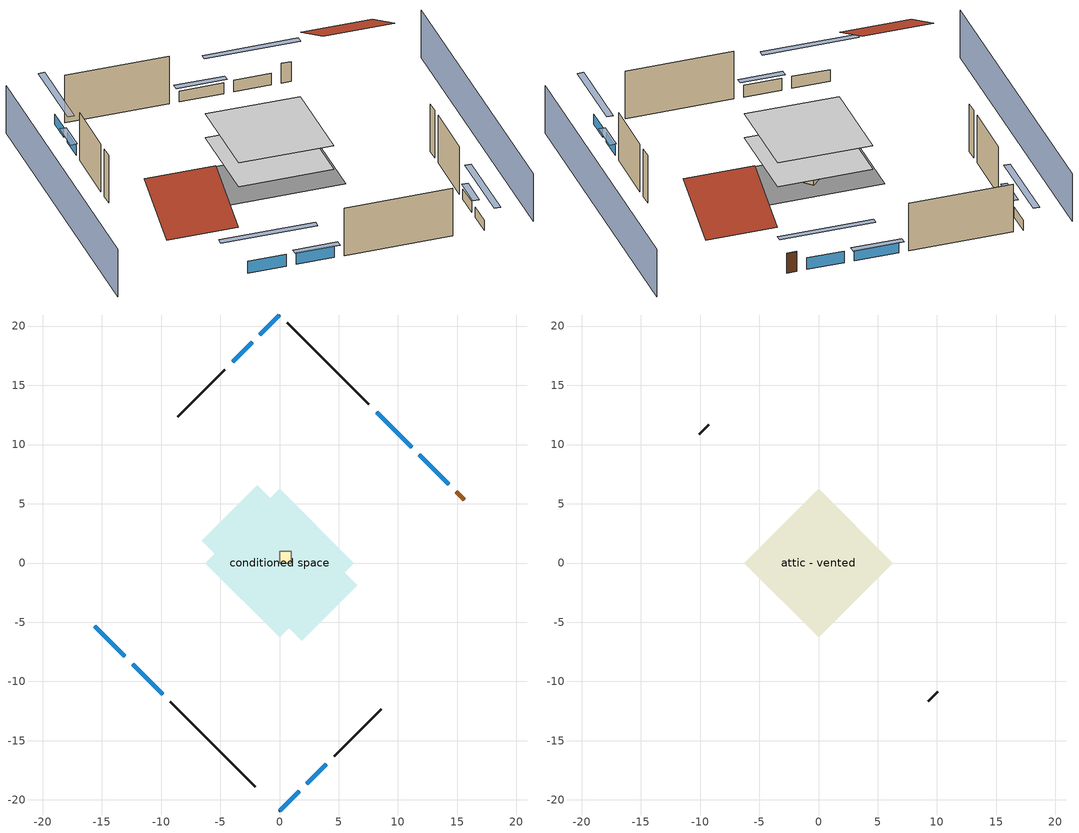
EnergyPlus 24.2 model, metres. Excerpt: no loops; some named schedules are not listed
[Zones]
central ac and furnace airloop ret air zone
 floor adiabatic (AdiabaticConst): 0,0 0,1 1,1 1,0 z0
 wall adiabatic (AdiabaticConst): 0,1 0,0 1,0 1,1 0,1 z0:1
 ceiling adiabatic (AdiabaticConst): 1,0 1,1 0,1 0,0 z1
conditioned space
 floor adiabatic (AdiabaticFloorConstruction): -6.28,0 0,6.28 6.28,0 0,-6.28 z2.44
 floor foundation (Slab1 construction): -6.55,1.87 -1.87,6.55 6.55,-1.87 1.87,-6.55 z0
 wall outside (AdiabaticWallConstruction 1): 15.58,5.35 14.93,6 z0:2.03
 wall outside (AdiabaticWallConstruction): -15.58,-5.35 -13.05,-7.88 / -12.4,-8.54 -9.87,-11.06 z0:1.22; 0,20.93 -1.66,19.28 / -2.31,18.62 -3.97,16.97 / 0,-20.93 1.66,-19.28 / 2.31,-18.62 3.97,-16.97 z0:1.04; 14.28,6.66 11.8,9.13 z0:1.19; 11.15,9.79 8.2,12.73 z0:1.1
 wall outside (Wall1 construction): -9.21,-11.72 -2.05,-18.88 z0:4.88
 wall outside (Wall2 construction): -4.62,16.31 -8.6,12.33 z0:4.88
 wall outside (Wall3 construction): 7.55,13.38 0.66,20.28 z0:4.88
 wall outside (Wall4 construction): 4.62,-16.31 8.6,-12.33 z0:4.88
 window (WindowConstruction): -15.58,-5.35 -13.05,-7.88 z0:1.22
 window (WindowConstruction 1): -12.4,-8.54 -9.87,-11.06 z0:1.22
 window (WindowConstruction 2): 0,20.93 -1.65,19.28 z0:1.04
 window (WindowConstruction 3): -2.31,18.62 -3.97,16.97 z0:1.04
 window (WindowConstruction 4): 14.28,6.66 11.8,9.13 z0:1.19
 window (WindowConstruction 5): 11.14,9.79 8.21,12.73 z0:1.1
 window (WindowConstruction 6): 0,-20.93 1.65,-19.28 z0:1.04
 window (WindowConstruction 7): 2.31,-18.62 3.97,-16.97 z0:1.04
 door (Door): 15.58,5.35 14.93,6 z0:2.03
 ceiling adiabatic (AdiabaticFloorConstruction): 0,-6.28 6.28,0 0,6.28 -6.28,0 z2.44
attic - vented
 floor to conditioned space (Floor1 construction Reversed): -6.28,0 0,6.28 6.28,0 0,-6.28 z4.88
 wall outside (Wall5 construction): -9.26,11.68 -10.05,10.88 z0:4.88
 wall outside (Wall6 construction): 9.26,-11.68 10.05,-10.88 z0:4.88
 roof outside (Roof1 construction): -16.24,-4.7,4.88 -12.04,-0.5,7.85 -16.73,4.2,7.85 -20.93,0,4.88
 roof outside (Roof2 construction): 16.24,4.7,4.88 12.04,0.5,7.85 16.73,-4.2,7.85 20.93,0,4.88
shading: 3.23,-24.17 24.17,-3.23 / -3.23,24.17 -24.17,3.23 z0:4.88; -11.11,-9.82 -17.52,-3.41 -17.95,-3.84 -11.54,-10.25 z3.96; -9.65,-11.28 -12.61,-8.32 -13.04,-8.75 -10.09,-11.71 z1.52; -3.59,17.34 1.94,22.87 1.51,23.3 -4.03,17.77 z3.78; -4.18,16.75 -2.1,18.84 -2.53,19.27 -4.61,17.18 z1.34; 9.86,11.07 16.22,4.72 16.65,5.15 10.29,11.5 z3.93; 7.99,12.94 11.36,9.57 11.79,10 8.42,13.37 z1.4; 3.59,-17.34 -1.94,-22.87 -1.51,-23.3 4.03,-17.77 z3.78; 4.18,-16.75 2.1,-18.84 2.53,-19.27 4.61,-17.18 z1.34
[Building]
Building 1: Terrain=Suburbs
[Site:Location]
Portland Intl Arpt_OR: Latitude {deg}=45.59; Longitude {deg}=-122.6; Time Zone {hr}=-8; Elevation {m}=33; Keep Site Location Information=Yes
[Site:GroundTemperature:Shallow]
10.2558, 8.96328, 8.85977, 9.47314, 11.9355, 14.3863, 16.5111, 17.8571, 17.9714, 16.8767, 14.8061, 12.4304
[Site:WaterMainsTemperature]
Calculation Method=Schedule; Temperature Schedule=mains temperature schedule
[Material] Roughness=Rough; Thermal Absorptance=0.9
Name | Thickness {m} | Conductivity {W/m-K} | Density {kg/m3} | Specific Heat {J/kg-K} | Solar Absorptance | Visible Absorptance
asphalt or fiberglass shingles | 0.00635 | 0.162714 | 1121.4 | 1465.45 | 0.85 | 0.85
ceiling loosefill ins | 0.254 | 0.0480833 | 16.02 | 1046.75 | 0.7 | 0.7
ceiling stud and cavity | 0.1397 | 0.104117 | 65.682 | 1177.47 | 0.7 | 0.7
concrete 4.0 in. | 0.1016 | 1.803125 | 2242.8 | 837.4 | 0.7 | 0.7
door material | 0.04445 | 0.0612267 | 512.64 | 1214.23 | 0.7 | 0.7
floor covering | 0.0127 | 0.0450781 | 54.468 | 1339.84 | 0.9 | 0.9
floor covering 1 | 0.0127 | 0.0433444 | 54.468 | 1339.84 | 0.6 | 0.6
floor rigid ins; wall rigid ins | 0.512978 | 0.029427 | 32.04 | 1214.23 | 0.7 | 0.7
floor stud and cavity | 0.1397 | 1.75129 | 37.0049 | 1207.88 | 0.7 | 0.7
furniture material conditioned space 1 | 0.1524 | 0.115458 | 640.8 | 1214.23 | 0.6 | 0.6
gypsum board | 0.0127 | 0.160291 | 801 | 837.4 | 0.6 | 0.6
osb sheathing 0.5 in. | 0.0127 | 0.115458 | 512.64 | 1214.23 | 0.6 | 0.6
osb sheathing 0.5 in. 1 | 0.0127 | 0.115458 | 512.64 | 1214.23 | 0.7 | 0.7
osb sheathing 0.75 in. | 0.01905 | 0.115458 | 512.64 | 1214.23 | 0.7 | 0.7
roof rigid ins | 0.00281632 | 0.029427 | 32.04 | 1214.23 | 0.7 | 0.7
wall stud and cavity | 0.1397 | 0.550994 | 139.0536 | 1170.24 | 0.7 | 0.7
wall stud and cavity 1 | 0.1397 | 0.727959 | 139.0536 | 1170.24 | 0.6 | 0.6
wall stud and cavity 2 | 0.0889 | 0.380278 | 52.3479 | 1209.89 | 0.7 | 0.7
wall stud and cavity 3 | 0.0889 | 0.391764 | 83.0341 | 1211.67 | 0.7 | 0.7
wood siding | 0.0254 | 0.102417 | 544.68 | 1172.36 | 0.85 | 0.85
wood siding 1; wood siding 2 | 0.0254 | 0.102417 | 544.68 | 1172.36 | 0.7 | 0.7
[Material:NoMass]
Adiabatic: Roughness=Rough; Thermal Resistance {m2-K/W}=176.1; Thermal Absorptance=0.9; Solar Absorptance=0.7; Visible Absorptance=0.7
[WindowMaterial:SimpleGlazingSystem]
WindowMaterial: U-Factor {W/m2-K}=4.76952; Solar Heat Gain Coefficient=0.63
[Construction]
AdiabaticConst: Adiabatic
AdiabaticFloorConstruction: floor stud and cavity, floor rigid ins, osb sheathing 0.75 in., floor covering 1
AdiabaticWallConstruction: wood siding 1, wall rigid ins, wall stud and cavity 2, gypsum board
AdiabaticWallConstruction 1: wood siding 2, wall rigid ins, wall stud and cavity 2, gypsum board
Door: door material
Floor1 construction Reversed: gypsum board, ceiling stud and cavity, ceiling loosefill ins
furniture construction conditioned space 1: furniture material conditioned space 1
PartitionWallConstruction: gypsum board, wall stud and cavity 3, gypsum board
Roof1 construction; Roof2 construction: asphalt or fiberglass shingles, roof rigid ins, osb sheathing 0.5 in.
Slab1 construction: concrete 4.0 in., floor covering
Wall1 construction; Wall2 construction; Wall3 construction; Wall4 construction: wood siding, osb sheathing 0.5 in. 1, wall stud and cavity, gypsum board
Wall5 construction; Wall6 construction: wood siding, osb sheathing 0.5 in. 1, wall stud and cavity 1
WindowConstruction; WindowConstruction 1; WindowConstruction 2; WindowConstruction 3; WindowConstruction 4; WindowConstruction 5; WindowConstruction 6; WindowConstruction 7: WindowMaterial
[Zone] Multiplier=1
Name | Volume {m3} | Part of Total Floor Area
attic - vented | 52.212 | Yes
central ac and furnace airloop ret air zone | 1 | No
conditioned space | 384.656 | Yes
[Space]
Name | Zone | Volume {m3} | Space Type
attic - vented 1 | attic - vented | 52.212
central ac and furnace airloop ret air space | central ac and furnace airloop ret air zone |  | Plenum Space Type
conditioned space 1 | conditioned space | 384.656
[OtherEquipment] Design Level Calculation Method=EquipmentLevel
Name | Fuel Type | Zone or ZoneList or Space or SpaceList | Schedule | Design Level {W} | Fraction Latent | Fraction Radiant | Fraction Lost
central ac and furnace airloop_0 RetCondToDZ; central ac and furnace airloop_0 SupCondToDZ; central ac and furnace airloop_0 SupSensLkToDZ | None | attic - vented 1 | Always On Discrete | 0 | 0 | 0 | 0
central ac and furnace airloop_0 SupLatLkToDZ | None | attic - vented 1 | Always On Discrete | 0 | 1 | 0 | 0
central ac and furnace airloop_0 RetCondToRP; central ac and furnace airloop_0 RetSensLkToRP | None | central ac and furnace airloop ret air space | Always On Discrete | 0 | 0 | 0 | 0
central ac and furnace airloop_0 RetLatLkToRP | None | central ac and furnace airloop ret air space | Always On Discrete | 0 | 1 | 0 | 0
central ac and furnace airloop_0 SupCondToLv; central ac and furnace airloop_0 SupSensLkToCond; mech vent house fan sensible load; water heater sens | None | conditioned space 1 | Always On Discrete | 0 | 0 | 0 | 0
central ac and furnace airloop_0 SupLatLkToCond; mech vent house fan latent load; water heater lat | None | conditioned space 1 | Always On Discrete | 0 | 1 | 0 | 0
clothes dryer 1 | Electricity | conditioned space 1 | clothes_dryer | 0 | 0.015 | 0.081 | 0.85
cooking range 1 | Electricity | conditioned space 1 | cooking_range | 0 | 0.08 | 0.432 | 0.2
general water use latent | None | conditioned space 1 | general water use schedule | 44.1266 | 1 | 0 | 0
general water use sensible | None | conditioned space 1 | general water use schedule | -43.4886 | 0 | 0.6 | 0
water heater energy adjustment1 | Electricity | conditioned space 1 | Always On Discrete | 0.01 | 0 | 0 | 1
[ZoneInfiltration:DesignFlowRate] Schedule=Always On Discrete; Design Flow Rate Calculation Method=Flow/Zone; Design Flow Rate {m3/s}=0
Name | Zone or ZoneList or Space or SpaceList
attic_vented 1 duct leakage imbalance infil flow | attic - vented 1
infil flow; natural vent flow; whole house fan flow | conditioned space 1
[ZoneInfiltration:EffectiveLeakageArea]
infil attic - vented 1: Zone or Space=attic - vented 1; Schedule=Always On Discrete; Effective Air Leakage Area {cm2}=2628.89; Stack Coefficient=0.000138095; Wind Coefficient=4.09993e-05
[ZoneMixing] Schedule=Always On Continuous; Design Flow Rate Calculation Method=Flow/Zone; Design Flow Rate {m3/s}=0
Name | Zone or Space | Source Zone or Space
central ac and furnace airloop_0 ZoneMixCondToDZ mix; whole house fan mix | attic - vented | conditioned space
central ac and furnace airloop_0 ZoneMixDZToCond mix | conditioned space | attic - vented
[SpaceList]
Plenum Space Type: central ac and furnace airloop ret air space
[SurfaceProperty:ExposedFoundationPerimeter]
Slab1: Exposed Perimeter Calculation Method=TotalExposedPerimeter; Total Exposed Perimeter {m}=37.06368
[SurfaceProperty:IncidentSolarMultiplier] Incident Solar Multiplier=1; Incident Solar Multiplier Schedule=trans schedule winter=0.85 summer=0.7
Window1; Window2; Window3; Window4; Window5; Window6; Window7; Window8
[InternalMass] Zone or ZoneList=conditioned space; Space or SpaceList=conditioned space 1
Name | Construction | Surface Area {m2}
furniture mass conditioned space 1 | furniture construction conditioned space 1 | 63.09974
partition wall mass | PartitionWallConstruction | 157.749
[Lights]
interior lighting: Zone or ZoneList or Space or SpaceList=conditioned space 1; Schedule=lighting_interior; Design Level Calculation Method=LightingLevel; Lighting Level {W}=330.632; Return Air Fraction=0; Fraction Radiant=0.6; Fraction Visible=0.2; Fraction Replaceable=1
[People]
occupants: Zone or ZoneList or Space or SpaceList=conditioned space 1; Number of People Schedule=occupants; Number of People Calculation Method=People; Number of People=2; Fraction Radiant=0.314171; Sensible Heat Fraction=0.56303; Activity Level Schedule=occupants activity schedule; Carbon Dioxide Generation Rate {m3/s-W}=0; Enable ASHRAE 55 Comfort Warnings=No; Mean Radiant Temperature Calculation Type=EnclosureAveraged
[ElectricEquipment] Zone or ZoneList or Space or SpaceList=conditioned space 1; Design Level Calculation Method=EquipmentLevel
Name | Schedule | Design Level {W} | Fraction Latent | Fraction Radiant | Fraction Lost
ceiling fan | ceiling_fan | 16.6619 | 0 | 0.558 | 0
clothes dryer | clothes_dryer | 8049.2 | 0.015 | 0.081 | 0.85
clothes washer | clothes_washer | 796.347 | 0.03 | 0.162 | 0.7
cooking range | cooking_range | 1680.39 | 0.08 | 0.432 | 0.2
dishwasher | dishwasher | 643.412 | 0.3 | 0.18 | 0.4
fridge | fridge schedule | 39.726 | 0 | 0.6 | 0
mech vent bath fan 0 | mech vent bath fan 0 schedule | 15 | 0 | 0 | 1
mech vent house fan | mech vent house fan schedule | 0 | 0 | 0 | 1
mech vent house fan cfis | mech vent house fan cfis schedule | 0 | 0 | 0 | 0
mech vent range fan 0 | mech vent range fan 0 schedule | 30 | 0 | 0 | 1
misc plug loads | plug_loads_other | 330.821 | 0.021 | 0.558 | 0.049
misc tv | plug_loads_tv | 584.078 | 0 | 0.6 | 0
whole house fan | Always On Discrete | 0 | 0 | 0 | 1
[AvailabilityManager:Scheduled]
central ac and furnace airloop Availability Manager: Schedule=Always On Discrete
[AirLoopHVAC:ReturnPlenum]
Air Loop HVAC Return Plenum 1: Zone=central ac and furnace airloop ret air zone
[WaterUse:Equipment]
dishwasher: Peak Flow Rate {m3/s}=1.1198e-05; Flow Rate Fraction Schedule=hot_water_dishwasher
[Foundation:Kiva]
Foundation Kiva 1: Initial Indoor Air Temperature {C}=20.5556; Wall Height Above Grade {m}=0.1016; Wall Depth Below Slab {m}=0.2032
[Foundation:Kiva:Settings]
Soil Conductivity {W/m-K}=2.9427; Soil Density {kg/m3}=1842.3; Soil Specific Heat {J/kg-K}=418.7; Ground Solar Absorptivity=0.9; Ground Thermal Absorptivity=0.9; Ground Surface Roughness {m}=0.03; Far-Field Width {m}=40; Deep-Ground Boundary Condition=ZeroFlux; Deep-Ground Depth {m}=40; Minimum Cell Dimension {m}=0.2; Maximum Cell Growth Coefficient=3; Simulation Timestep=Timestep
[Exterior:Lights]
exterior lighting: Schedule=exterior lighting schedule; Design Level {W}=7.09205
[EnergyManagementSystem:GlobalVariable]
central_ac_and_furnace_airloop_0_DuctImbalLkExhFanEquivCond
central_ac_and_furnace_airloop_0_DuctImbalLkExhFanEquivDZ
central_ac_and_furnace_airloop_0_DuctImbalLkSupFanEquivCond
central_ac_and_furnace_airloop_0_DuctImbalLkSupFanEquivDZ
central_ac_and_furnace_airloop_0_DZ_T
central_ac_and_furnace_airloop_0_DZ_W
central_ac_and_furnace_airloop_0_RetCondToDZ
central_ac_and_furnace_airloop_0_RetCondToRP
central_ac_and_furnace_airloop_0_RetLatLkToRP
central_ac_and_furnace_airloop_0_RetSensLkToRP
central_ac_and_furnace_airloop_0_SupCondToDZ
central_ac_and_furnace_airloop_0_SupCondToLv
central_ac_and_furnace_airloop_0_SupLatLkToCond
central_ac_and_furnace_airloop_0_SupLatLkToDZ
central_ac_and_furnace_airloop_0_SupSensLkToCond
central_ac_and_furnace_airloop_0_SupSensLkToDZ
central_ac_and_furnace_airloop_0_ZoneMixCondToDZ
central_ac_and_furnace_airloop_0_ZoneMixDZToCond
central_ac_and_furnace_airloop_AH_MFR
central_ac_and_furnace_airloop_AH_Tout
central_ac_and_furnace_airloop_AH_VFR
central_ac_and_furnace_airloop_AH_Wout
central_ac_and_furnace_airloop_Fan_RTF
central_ac_and_furnace_airloop_RA_T
central_ac_and_furnace_airloop_Ra_W
infil_program_Qfan
infil_program_Qinf
natural_vent_program_Qnv
natural_vent_program_Qwhf
[EnergyManagementSystem:Sensor]
Name | Output:Variable or Output:Meter Index Key | Output:Variable or Output:Meter
airflow_gain | infil flow | Infiltration Sensible Heat Gain Energy
airflow_gain_1 | natural vent flow | Infiltration Sensible Heat Gain Energy
airflow_gain_2 | whole house fan flow | Infiltration Sensible Heat Gain Energy
airflow_loss | infil flow | Infiltration Sensible Heat Loss Energy
airflow_loss_1 | natural vent flow | Infiltration Sensible Heat Loss Energy
airflow_loss_2 | whole house fan flow | Infiltration Sensible Heat Loss Energy
central_ac_and_furnace_airloop_0_DZ_T_s | attic - vented | Zone Air Temperature
central_ac_and_furnace_airloop_0_DZ_W_s | attic - vented | Zone Mean Air Humidity Ratio
central_ac_and_furnace_airloop_AH_MFR_s | Node 5 | System Node Mass Flow Rate
central_ac_and_furnace_airloop_AH_Tout_s | Node 5 | System Node Temperature
central_ac_and_furnace_airloop_AH_VFR_s | Node 5 | System Node Current Density Volume Flow Rate
central_ac_and_furnace_airloop_AH_Wout_s | Node 5 | System Node Humidity Ratio
central_ac_and_furnace_airloop_RA_T_s | Node 8 | System Node Temperature
central_ac_and_furnace_airloop_Ra_W_s | Node 8 | System Node Humidity Ratio
clg_load_cond |  | Cooling:EnergyTransfer:Zone:CONDITIONED SPACE
clg_load_duct |  | Cooling:EnergyTransfer:Zone:CENTRAL AC AND FURNACE AIRLOOP RET AIR ZONE
clg_sp_s; clg_sp_s_1 | cooling setpoint | Schedule Value
clothes_dryer_exhaust_0_sch_s | clothes_dryer | Schedule Value
cool_season | cooling season schedule | Schedule Value
ducts_conv | central ac and furnace airloop_0 RetCondToRP | Other Equipment Convective Heating Energy
ducts_conv_1 | central ac and furnace airloop_0 RetLatLkToRP | Other Equipment Convective Heating Energy
ducts_conv_2 | central ac and furnace airloop_0 RetSensLkToRP | Other Equipment Convective Heating Energy
ducts_conv_3 | central ac and furnace airloop_0 SupCondToLv | Other Equipment Convective Heating Energy
ducts_conv_4 | central ac and furnace airloop_0 SupLatLkToCond | Other Equipment Convective Heating Energy
ducts_conv_5 | central ac and furnace airloop_0 SupSensLkToCond | Other Equipment Convective Heating Energy
ducts_rad | central ac and furnace airloop_0 RetCondToRP | Other Equipment Radiant Heating Energy
ducts_rad_1 | central ac and furnace airloop_0 RetLatLkToRP | Other Equipment Radiant Heating Energy
ducts_rad_2 | central ac and furnace airloop_0 RetSensLkToRP | Other Equipment Radiant Heating Energy
ducts_rad_3 | central ac and furnace airloop_0 SupCondToLv | Other Equipment Radiant Heating Energy
ducts_rad_4 | central ac and furnace airloop_0 SupLatLkToCond | Other Equipment Radiant Heating Energy
ducts_rad_5 | central ac and furnace airloop_0 SupSensLkToCond | Other Equipment Radiant Heating Energy
htg_load_cond |  | Heating:EnergyTransfer:Zone:CONDITIONED SPACE
htg_load_duct |  | Heating:EnergyTransfer:Zone:CENTRAL AC AND FURNACE AIRLOOP RET AIR ZONE
htg_sp_s; htg_sp_s_1 | heating setpoint | Schedule Value
ig_ee_conv | ceiling fan | Electric Equipment Convective Heating Energy
ig_ee_conv_1 | clothes dryer | Electric Equipment Convective Heating Energy
ig_ee_conv_3 | cooking range | Electric Equipment Convective Heating Energy
ig_ee_conv_4 | dishwasher | Electric Equipment Convective Heating Energy
ig_ee_conv_5 | fridge | Electric Equipment Convective Heating Energy
ig_ee_conv_6 | misc plug loads | Electric Equipment Convective Heating Energy
ig_ee_conv_7 | misc tv | Electric Equipment Convective Heating Energy
ig_ee_conv_8 | whole house fan | Electric Equipment Convective Heating Energy
ig_ee_rad | ceiling fan | Electric Equipment Radiant Heating Energy
ig_ee_rad_1 | clothes dryer | Electric Equipment Radiant Heating Energy
ig_ee_rad_3 | cooking range | Electric Equipment Radiant Heating Energy
ig_ee_rad_4 | dishwasher | Electric Equipment Radiant Heating Energy
ig_ee_rad_5 | fridge | Electric Equipment Radiant Heating Energy
ig_ee_rad_6 | misc plug loads | Electric Equipment Radiant Heating Energy
ig_ee_rad_7 | misc tv | Electric Equipment Radiant Heating Energy
ig_ee_rad_8 | whole house fan | Electric Equipment Radiant Heating Energy
ig_lgt_conv | interior lighting | Lights Convective Heating Energy
ig_lgt_rad | interior lighting | Lights Radiant Heating Energy
ig_lgt_vis | interior lighting | Lights Visible Radiation Heating Energy
ig_oe_conv | clothes dryer 1 | Other Equipment Convective Heating Energy
ig_oe_conv_1 | cooking range 1 | Other Equipment Convective Heating Energy
ig_oe_conv_2 | general water use latent | Other Equipment Convective Heating Energy
ig_oe_conv_3 | general water use sensible | Other Equipment Convective Heating Energy
ig_oe_conv_4 | water heater energy adjustment1 | Other Equipment Convective Heating Energy
ig_oe_conv_5 | water heater lat | Other Equipment Convective Heating Energy
ig_oe_conv_6 | water heater sens | Other Equipment Convective Heating Energy
ig_oe_rad | clothes dryer 1 | Other Equipment Radiant Heating Energy
ig_oe_rad_1 | cooking range 1 | Other Equipment Radiant Heating Energy
ig_oe_rad_2 | general water use latent | Other Equipment Radiant Heating Energy
ig_oe_rad_3 | general water use sensible | Other Equipment Radiant Heating Energy
ig_oe_rad_4 | water heater energy adjustment1 | Other Equipment Radiant Heating Energy
ig_oe_rad_5 | water heater lat | Other Equipment Radiant Heating Energy
ig_oe_rad_6 | water heater sens | Other Equipment Radiant Heating Energy
ig_ppl_conv | occupants | People Convective Heating Energy
ig_ppl_rad | occupants | People Radiant Heating Energy
im_conv | furniture mass conditioned space 1 | Surface Inside Face Convection Heat Gain Energy
im_conv_1 | partition wall mass | Surface Inside Face Convection Heat Gain Energy
im_ig | furniture mass conditioned space 1 | Surface Inside Face Internal Gains Radiation Heat Gain Energy
im_ig_1 | partition wall mass | Surface Inside Face Internal Gains Radiation Heat Gain Energy
im_lgt | furniture mass conditioned space 1 | Surface Inside Face Lights Radiation Heat Gain Energy
im_lgt_1 | partition wall mass | Surface Inside Face Lights Radiation Heat Gain Energy
im_sol | furniture mass conditioned space 1 | Surface Inside Face Solar Radiation Heat Gain Energy
im_sol_1 | partition wall mass | Surface Inside Face Solar Radiation Heat Gain Energy
im_surf | furniture mass conditioned space 1 | Surface Inside Face Net Surface Thermal Radiation Heat Gain Energy
im_surf_1 | partition wall mass | Surface Inside Face Net Surface Thermal Radiation Heat Gain Energy
mech_vent_bath_fan_0_sch_s | mech vent bath fan 0 schedule | Schedule Value
mech_vent_range_fan_0_sch_s | mech vent range fan 0 schedule | Schedule Value
mv_conv | mech vent bath fan 0 | Electric Equipment Convective Heating Energy
mv_conv_1 | mech vent house fan | Electric Equipment Convective Heating Energy
mv_conv_2 | mech vent house fan cfis | Electric Equipment Convective Heating Energy
mv_conv_3 | mech vent range fan 0 | Electric Equipment Convective Heating Energy
mv_conv_4 | mech vent house fan latent load | Other Equipment Convective Heating Energy
mv_conv_5 | mech vent house fan sensible load | Other Equipment Convective Heating Energy
mv_rad | mech vent bath fan 0 | Electric Equipment Radiant Heating Energy
mv_rad_1 | mech vent house fan | Electric Equipment Radiant Heating Energy
mv_rad_2 | mech vent house fan cfis | Electric Equipment Radiant Heating Energy
mv_rad_3 | mech vent range fan 0 | Electric Equipment Radiant Heating Energy
mv_rad_4 | mech vent house fan latent load | Other Equipment Radiant Heating Energy
mv_rad_5 | mech vent house fan sensible load | Other Equipment Radiant Heating Energy
natural_vent_s | natural vent schedule | Schedule Value
out_pb_s |  | Site Outdoor Air Barometric Pressure
out_wt_s |  | Site Outdoor Air Humidity Ratio
site_vw_s |  | Site Wind Speed
ss_back_out | Window1 | Surface Window Shortwave from Zone Back Out Window Heat Transfer Rate
ss_back_out_1 | Window2 | Surface Window Shortwave from Zone Back Out Window Heat Transfer Rate
ss_back_out_2 | Window3 | Surface Window Shortwave from Zone Back Out Window Heat Transfer Rate
ss_back_out_3 | Window4 | Surface Window Shortwave from Zone Back Out Window Heat Transfer Rate
ss_back_out_4 | Window5 | Surface Window Shortwave from Zone Back Out Window Heat Transfer Rate
ss_back_out_5 | Window6 | Surface Window Shortwave from Zone Back Out Window Heat Transfer Rate
ss_back_out_6 | Window7 | Surface Window Shortwave from Zone Back Out Window Heat Transfer Rate
ss_back_out_7 | Window8 | Surface Window Shortwave from Zone Back Out Window Heat Transfer Rate
ss_conv | Door1 | Surface Inside Face Convection Heat Gain Energy
ss_conv_1 | Window1 | Surface Inside Face Convection Heat Gain Energy
ss_conv_2 | Window2 | Surface Inside Face Convection Heat Gain Energy
ss_conv_3 | Window3 | Surface Inside Face Convection Heat Gain Energy
ss_conv_4 | Window4 | Surface Inside Face Convection Heat Gain Energy
ss_conv_5 | Window5 | Surface Inside Face Convection Heat Gain Energy
ss_conv_6 | Window6 | Surface Inside Face Convection Heat Gain Energy
ss_conv_7 | Window7 | Surface Inside Face Convection Heat Gain Energy
ss_conv_8 | Window8 | Surface Inside Face Convection Heat Gain Energy
ss_ig | Door1 | Surface Inside Face Internal Gains Radiation Heat Gain Energy
ss_ig_1 | Window1 | Surface Inside Face Internal Gains Radiation Heat Gain Energy
ss_ig_2 | Window2 | Surface Inside Face Internal Gains Radiation Heat Gain Energy
ss_ig_3 | Window3 | Surface Inside Face Internal Gains Radiation Heat Gain Energy
ss_ig_4 | Window4 | Surface Inside Face Internal Gains Radiation Heat Gain Energy
ss_ig_5 | Window5 | Surface Inside Face Internal Gains Radiation Heat Gain Energy
ss_ig_6 | Window6 | Surface Inside Face Internal Gains Radiation Heat Gain Energy
ss_ig_7 | Window7 | Surface Inside Face Internal Gains Radiation Heat Gain Energy
